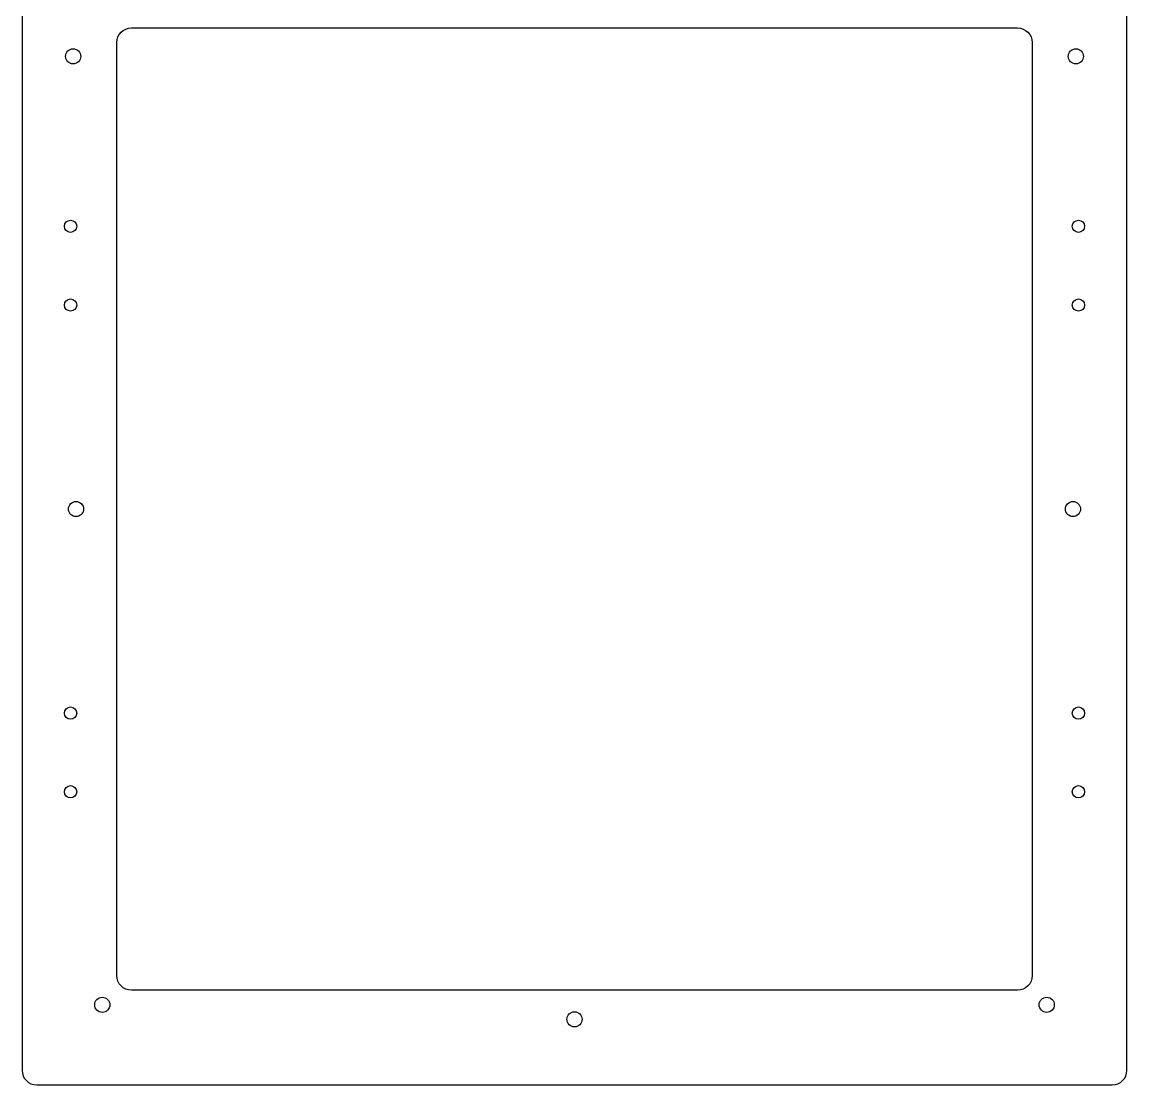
# Model space of a CAD drawing. Header units: millimetres. Extents: x -190 to 189, y -324 to 305.
# Drawn here: x -189.5 to 189.5, y -324.4 to 40.3 of the extents above; entities that cross this region are included whole.
import ezdxf

# ---------------------------------------------------------------- set-up
doc = ezdxf.new("R2010")
doc.units = ezdxf.units.MM
doc.layers.get('0').update_dxf_attribs({"linetype": 'CONTINUOUS'})

msp = doc.modelspace()

# ---------------------------------------------------------------- linework, layer by layer
for p, q in [((-189.5, 300.4), (-189.5, -319.4)), ((189.49, -319.4), (189.49, 300.4)), ((-184.5, -324.4), (184.49, -324.4))]:
    msp.add_line(p, q)
msp.add_lwpolyline([(-157, 33.25, -0.414214), (-152, 38.25), (151.99, 38.25, -0.414214), (156.99, 33.25), (156.99, -286.9, -0.414214), (151.99, -291.9), (-152, -291.9, -0.414214), (-157, -286.9)], format="xyb", close=True)
for centre, radius in [((-172, 28.5), 2.6), ((171.99, 28.5), 2.6), ((-172.88, -29.82), 2.1), ((172.87, -29.82), 2.1), ((-172.88, -56.82), 2.1), ((172.87, -56.82), 2.1), ((-171, -126.82), 2.6), ((170.99, -126.82), 2.6), ((-172.88, -196.82), 2.1), ((172.87, -196.82), 2.1), ((-172.88, -223.82), 2.1), ((172.87, -223.82), 2.1), ((-162, -296.9), 2.6), ((161.99, -296.9), 2.6), ((0, -301.9), 2.6)]:
    msp.add_circle(centre, radius)
for centre, start, end in [((-184.5, -319.4), 180, 270), ((184.49, -319.4), -90, 0)]:
    msp.add_arc(centre, 5, start, end)

doc.saveas('drawing.dxf')
